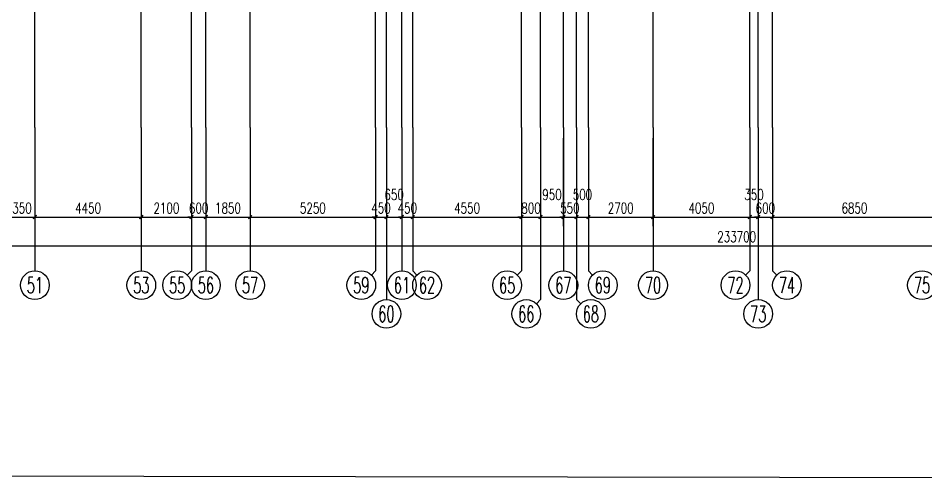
# Model space of a CAD drawing. Extents: x 369444 to 684549, y -549309 to 575337.
# Drawn here: x 467325 to 505285, y 44667 to 63930 of the extents above; entities that cross this region are included whole.
import ezdxf
from ezdxf.enums import TextEntityAlignment as Align

# ---------------------------------------------------------------- set-up
doc = ezdxf.new("R2010")
doc.units = 0
doc.header["$LTSCALE"] = 1000
doc.header["$MEASUREMENT"] = 0
for name, color, linetype in [('AXIS', 3, 'Continuous'), ('AXIS_TEXT', 7, 'Continuous'), ('DOTE', 1, 'Continuous')]:
    doc.layers.add(name, color=color, linetype=linetype)
doc.layers.add('不要动图层', color=140, linetype='Continuous', plot=False)
doc.styles.add('_TCH_AXIS', font='COMPLEX', dxfattribs={"bigfont": 'GBCBIG'})
doc.styles.add('_TCH_DIM_T3', font='SIMPLEX', dxfattribs={"width": 0.705882, "bigfont": 'GBCBIG'})
doc.styles.add('COMPLEX', font='COMPLEX')
doc.dimstyles.new('_TCH_ARCH&&150', dxfattribs={"dimtxt": 446.25, "dimasz": 150, "dimexe": 375, "dimexo": 450, "dimgap": 150, "dimtad": 1, "dimdec": 0, "dimzin": 0, "dimdsep": 46, "dimtxsty": '_TCH_DIM_T3', "dimblk": 'ARCHTICK', "dimcen": 0.09, "dimclrt": 7, "dimazin": 2, "dimtfac": 1, "dimtdec": 0, "dimtix": 1, "dimtmove": 2, "dimatfit": 3, "dimfxl": 0, "dimtolj": 1, "dimtzin": 0, "dimarcsym": 0})

# ---------------------------------------------------------------- blocks, each defined once
blk = doc.blocks.new('_ArchTick')
at = {"color": 0, "linetype": 'ByBlock', "const_width": 0.4}
blk.add_lwpolyline([(-0.5, -0.5), (0.5, 0.5)], dxfattribs=at)
blk = doc.blocks.new('*D1247')
at = {"layer": 'AXIS', "color": 0, "lineweight": -2, "transparency": 16777216}
for p, q in [((466674, 58914), (466674, 55239)), ((468024, 58914), (468024, 55239)), ((466674, 55614), (466524, 55614)), ((466674, 55614), (468024, 55614)), ((468024, 55614), (468174, 55614))]:
    blk.add_line(p, q, dxfattribs=at)
at = {"layer": 'Defpoints', "color": 0, "transparency": 16777216}
for p in [(466674, 59364), (468024, 59364), (468024, 55614)]:
    blk.add_point(p, dxfattribs=at)
at = {"layer": 'AXIS', "color": 0, "lineweight": -2, "transparency": 16777216, "xscale": 150, "yscale": 150, "zscale": 150}
blk.add_blockref('_ArchTick', (466674, 55614), dxfattribs=at)
at = {"layer": 'AXIS', "color": 0, "lineweight": -2, "transparency": 16777216, "xscale": 150, "yscale": 150, "zscale": 150, "rotation": 180}
blk.add_blockref('_ArchTick', (468024, 55614), dxfattribs=at)
at = {"layer": 'AXIS', "color": 7, "lineweight": -2, "transparency": 16777216, "insert": (467349, 55987), "char_height": 446.2, "attachment_point": 5, "style": '_TCH_DIM_T3'}
blk.add_mtext('\\A1;1350', dxfattribs=at)
blk = doc.blocks.new('*D1248')
at = {"layer": 'AXIS', "color": 0, "lineweight": -2, "transparency": 16777216}
for p, q in [((468024, 58914), (468024, 55239)), ((472474, 58914), (472474, 55239)), ((468024, 55614), (472474, 55614))]:
    blk.add_line(p, q, dxfattribs=at)
at = {"layer": 'Defpoints', "color": 0, "transparency": 16777216}
for p in [(468024, 59364), (472474, 59364), (472474, 55614)]:
    blk.add_point(p, dxfattribs=at)
at = {"layer": 'AXIS', "color": 0, "lineweight": -2, "transparency": 16777216, "xscale": 150, "yscale": 150, "zscale": 150, "rotation": 180}
blk.add_blockref('_ArchTick', (468024, 55614), dxfattribs=at)
at = {"layer": 'AXIS', "color": 0, "lineweight": -2, "transparency": 16777216, "xscale": 150, "yscale": 150, "zscale": 150}
blk.add_blockref('_ArchTick', (472474, 55614), dxfattribs=at)
at = {"layer": 'AXIS', "color": 7, "lineweight": -2, "transparency": 16777216, "insert": (470249, 55987), "char_height": 446.2, "attachment_point": 5, "style": '_TCH_DIM_T3'}
blk.add_mtext('\\A1;4450', dxfattribs=at)
blk = doc.blocks.new('*D1249')
at = {"layer": 'AXIS', "color": 0, "lineweight": -2, "transparency": 16777216}
for p, q in [((472474, 58914), (472474, 55239)), ((474574, 58914), (474574, 55239)), ((472474, 55614), (474574, 55614))]:
    blk.add_line(p, q, dxfattribs=at)
at = {"layer": 'Defpoints', "color": 0, "transparency": 16777216}
for p in [(472474, 59364), (474574, 59364), (474574, 55614)]:
    blk.add_point(p, dxfattribs=at)
at = {"layer": 'AXIS', "color": 0, "lineweight": -2, "transparency": 16777216, "xscale": 150, "yscale": 150, "zscale": 150, "rotation": 180}
blk.add_blockref('_ArchTick', (472474, 55614), dxfattribs=at)
at = {"layer": 'AXIS', "color": 0, "lineweight": -2, "transparency": 16777216, "xscale": 150, "yscale": 150, "zscale": 150}
blk.add_blockref('_ArchTick', (474574, 55614), dxfattribs=at)
at = {"layer": 'AXIS', "color": 7, "lineweight": -2, "transparency": 16777216, "insert": (473524, 55987), "char_height": 446.2, "attachment_point": 5, "style": '_TCH_DIM_T3'}
blk.add_mtext('\\A1;2100', dxfattribs=at)
blk = doc.blocks.new('*D1250')
at = {"layer": 'AXIS', "color": 0, "lineweight": -2, "transparency": 16777216}
for p, q in [((474574, 58914), (474574, 55239)), ((475174, 58914), (475174, 55239)), ((474574, 55614), (474424, 55614)), ((474574, 55614), (475174, 55614)), ((475174, 55614), (475324, 55614))]:
    blk.add_line(p, q, dxfattribs=at)
at = {"layer": 'Defpoints', "color": 0, "transparency": 16777216}
for p in [(474574, 59364), (475174, 59364), (475174, 55614)]:
    blk.add_point(p, dxfattribs=at)
at = {"layer": 'AXIS', "color": 0, "lineweight": -2, "transparency": 16777216, "xscale": 150, "yscale": 150, "zscale": 150}
blk.add_blockref('_ArchTick', (474574, 55614), dxfattribs=at)
at = {"layer": 'AXIS', "color": 0, "lineweight": -2, "transparency": 16777216, "xscale": 150, "yscale": 150, "zscale": 150, "rotation": 180}
blk.add_blockref('_ArchTick', (475174, 55614), dxfattribs=at)
at = {"layer": 'AXIS', "color": 7, "lineweight": -2, "transparency": 16777216, "insert": (474874, 55987), "char_height": 446.2, "attachment_point": 5, "style": '_TCH_DIM_T3'}
blk.add_mtext('\\A1;600', dxfattribs=at)
blk = doc.blocks.new('*D1251')
at = {"layer": 'AXIS', "color": 0, "lineweight": -2, "transparency": 16777216}
for p, q in [((475174, 58914), (475174, 55239)), ((477024, 58914), (477024, 55239)), ((475174, 55614), (477024, 55614))]:
    blk.add_line(p, q, dxfattribs=at)
at = {"layer": 'Defpoints', "color": 0, "transparency": 16777216}
for p in [(475174, 59364), (477024, 59364), (477024, 55614)]:
    blk.add_point(p, dxfattribs=at)
at = {"layer": 'AXIS', "color": 0, "lineweight": -2, "transparency": 16777216, "xscale": 150, "yscale": 150, "zscale": 150, "rotation": 180}
blk.add_blockref('_ArchTick', (475174, 55614), dxfattribs=at)
at = {"layer": 'AXIS', "color": 0, "lineweight": -2, "transparency": 16777216, "xscale": 150, "yscale": 150, "zscale": 150}
blk.add_blockref('_ArchTick', (477024, 55614), dxfattribs=at)
at = {"layer": 'AXIS', "color": 7, "lineweight": -2, "transparency": 16777216, "insert": (476099, 55987), "char_height": 446.2, "attachment_point": 5, "style": '_TCH_DIM_T3'}
blk.add_mtext('\\A1;1850', dxfattribs=at)
blk = doc.blocks.new('*D1252')
at = {"layer": 'AXIS', "color": 0, "lineweight": -2, "transparency": 16777216}
for p, q in [((477024, 58914), (477024, 55239)), ((482274, 58914), (482274, 55239)), ((477024, 55614), (482274, 55614))]:
    blk.add_line(p, q, dxfattribs=at)
at = {"layer": 'Defpoints', "color": 0, "transparency": 16777216}
for p in [(477024, 59364), (482274, 59364), (482274, 55614)]:
    blk.add_point(p, dxfattribs=at)
at = {"layer": 'AXIS', "color": 0, "lineweight": -2, "transparency": 16777216, "xscale": 150, "yscale": 150, "zscale": 150, "rotation": 180}
blk.add_blockref('_ArchTick', (477024, 55614), dxfattribs=at)
at = {"layer": 'AXIS', "color": 0, "lineweight": -2, "transparency": 16777216, "xscale": 150, "yscale": 150, "zscale": 150}
blk.add_blockref('_ArchTick', (482274, 55614), dxfattribs=at)
at = {"layer": 'AXIS', "color": 7, "lineweight": -2, "transparency": 16777216, "insert": (479649, 55987), "char_height": 446.2, "attachment_point": 5, "style": '_TCH_DIM_T3'}
blk.add_mtext('\\A1;5250', dxfattribs=at)
blk = doc.blocks.new('*D1253')
at = {"layer": 'AXIS', "color": 0, "lineweight": -2, "transparency": 16777216}
for p, q in [((482274, 58914), (482274, 55239)), ((482724, 58914), (482724, 55239)), ((482274, 55614), (482124, 55614)), ((482274, 55614), (482724, 55614)), ((482724, 55614), (482874, 55614))]:
    blk.add_line(p, q, dxfattribs=at)
at = {"layer": 'Defpoints', "color": 0, "transparency": 16777216}
for p in [(482274, 59364), (482724, 59364), (482724, 55614)]:
    blk.add_point(p, dxfattribs=at)
at = {"layer": 'AXIS', "color": 0, "lineweight": -2, "transparency": 16777216, "xscale": 150, "yscale": 150, "zscale": 150}
blk.add_blockref('_ArchTick', (482274, 55614), dxfattribs=at)
at = {"layer": 'AXIS', "color": 0, "lineweight": -2, "transparency": 16777216, "xscale": 150, "yscale": 150, "zscale": 150, "rotation": 180}
blk.add_blockref('_ArchTick', (482724, 55614), dxfattribs=at)
at = {"layer": 'AXIS', "color": 7, "lineweight": -2, "transparency": 16777216, "insert": (482499, 55987), "char_height": 446.2, "attachment_point": 5, "style": '_TCH_DIM_T3'}
blk.add_mtext('\\A1;450', dxfattribs=at)
blk = doc.blocks.new('*D1254')
at = {"layer": 'AXIS', "color": 0, "lineweight": -2, "transparency": 16777216}
for p, q in [((482724, 58914), (482724, 55239)), ((483374, 58914), (483374, 55239)), ((482724, 55614), (483374, 55614))]:
    blk.add_line(p, q, dxfattribs=at)
at = {"layer": 'Defpoints', "color": 0, "transparency": 16777216}
for p in [(482724, 59364), (483374, 59364), (483374, 55614)]:
    blk.add_point(p, dxfattribs=at)
at = {"layer": 'AXIS', "color": 0, "lineweight": -2, "transparency": 16777216, "xscale": 150, "yscale": 150, "zscale": 150, "rotation": 180}
blk.add_blockref('_ArchTick', (482724, 55614), dxfattribs=at)
at = {"layer": 'AXIS', "color": 0, "lineweight": -2, "transparency": 16777216, "xscale": 150, "yscale": 150, "zscale": 150}
blk.add_blockref('_ArchTick', (483374, 55614), dxfattribs=at)
at = {"layer": 'AXIS', "color": 7, "lineweight": -2, "transparency": 16777216, "insert": (483049, 56552), "char_height": 446.2, "attachment_point": 5, "style": '_TCH_DIM_T3'}
blk.add_mtext('\\A1;650', dxfattribs=at)
blk = doc.blocks.new('*D1255')
at = {"layer": 'AXIS', "color": 0, "lineweight": -2, "transparency": 16777216}
for p, q in [((483374, 58914), (483374, 55239)), ((483824, 58914), (483824, 55239)), ((483374, 55614), (483224, 55614)), ((483374, 55614), (483824, 55614)), ((483824, 55614), (483974, 55614))]:
    blk.add_line(p, q, dxfattribs=at)
at = {"layer": 'Defpoints', "color": 0, "transparency": 16777216}
for p in [(483374, 59364), (483824, 59364), (483824, 55614)]:
    blk.add_point(p, dxfattribs=at)
at = {"layer": 'AXIS', "color": 0, "lineweight": -2, "transparency": 16777216, "xscale": 150, "yscale": 150, "zscale": 150}
blk.add_blockref('_ArchTick', (483374, 55614), dxfattribs=at)
at = {"layer": 'AXIS', "color": 0, "lineweight": -2, "transparency": 16777216, "xscale": 150, "yscale": 150, "zscale": 150, "rotation": 180}
blk.add_blockref('_ArchTick', (483824, 55614), dxfattribs=at)
at = {"layer": 'AXIS', "color": 7, "lineweight": -2, "transparency": 16777216, "insert": (483599, 55987), "char_height": 446.2, "attachment_point": 5, "style": '_TCH_DIM_T3'}
blk.add_mtext('\\A1;450', dxfattribs=at)
blk = doc.blocks.new('*D1256')
at = {"layer": 'AXIS', "color": 0, "lineweight": -2, "transparency": 16777216}
for p, q in [((483824, 58914), (483824, 55239)), ((488374, 58914), (488374, 55239)), ((483824, 55614), (488374, 55614))]:
    blk.add_line(p, q, dxfattribs=at)
at = {"layer": 'Defpoints', "color": 0, "transparency": 16777216}
for p in [(483824, 59364), (488374, 59364), (488374, 55614)]:
    blk.add_point(p, dxfattribs=at)
at = {"layer": 'AXIS', "color": 0, "lineweight": -2, "transparency": 16777216, "xscale": 150, "yscale": 150, "zscale": 150, "rotation": 180}
blk.add_blockref('_ArchTick', (483824, 55614), dxfattribs=at)
at = {"layer": 'AXIS', "color": 0, "lineweight": -2, "transparency": 16777216, "xscale": 150, "yscale": 150, "zscale": 150}
blk.add_blockref('_ArchTick', (488374, 55614), dxfattribs=at)
at = {"layer": 'AXIS', "color": 7, "lineweight": -2, "transparency": 16777216, "insert": (486099, 55987), "char_height": 446.2, "attachment_point": 5, "style": '_TCH_DIM_T3'}
blk.add_mtext('\\A1;4550', dxfattribs=at)
blk = doc.blocks.new('*D1257')
at = {"layer": 'AXIS', "color": 0, "lineweight": -2, "transparency": 16777216}
for p, q in [((488374, 58914), (488374, 55239)), ((489174, 58914), (489174, 55239)), ((488374, 55614), (488224, 55614)), ((488374, 55614), (489174, 55614)), ((489174, 55614), (489324, 55614))]:
    blk.add_line(p, q, dxfattribs=at)
at = {"layer": 'Defpoints', "color": 0, "transparency": 16777216}
for p in [(488374, 59364), (489174, 59364), (489174, 55614)]:
    blk.add_point(p, dxfattribs=at)
at = {"layer": 'AXIS', "color": 0, "lineweight": -2, "transparency": 16777216, "xscale": 150, "yscale": 150, "zscale": 150}
blk.add_blockref('_ArchTick', (488374, 55614), dxfattribs=at)
at = {"layer": 'AXIS', "color": 0, "lineweight": -2, "transparency": 16777216, "xscale": 150, "yscale": 150, "zscale": 150, "rotation": 180}
blk.add_blockref('_ArchTick', (489174, 55614), dxfattribs=at)
at = {"layer": 'AXIS', "color": 7, "lineweight": -2, "transparency": 16777216, "insert": (488774, 55987), "char_height": 446.2, "attachment_point": 5, "style": '_TCH_DIM_T3'}
blk.add_mtext('\\A1;800', dxfattribs=at)
blk = doc.blocks.new('*D1258')
at = {"layer": 'AXIS', "color": 0, "lineweight": -2, "transparency": 16777216}
for p, q in [((489174, 58914), (489174, 55239)), ((490124, 58914), (490124, 55239)), ((489174, 55614), (490124, 55614))]:
    blk.add_line(p, q, dxfattribs=at)
at = {"layer": 'Defpoints', "color": 0, "transparency": 16777216}
for p in [(489174, 59364), (490124, 59364), (490124, 55614)]:
    blk.add_point(p, dxfattribs=at)
at = {"layer": 'AXIS', "color": 0, "lineweight": -2, "transparency": 16777216, "xscale": 150, "yscale": 150, "zscale": 150, "rotation": 180}
blk.add_blockref('_ArchTick', (489174, 55614), dxfattribs=at)
at = {"layer": 'AXIS', "color": 0, "lineweight": -2, "transparency": 16777216, "xscale": 150, "yscale": 150, "zscale": 150}
blk.add_blockref('_ArchTick', (490124, 55614), dxfattribs=at)
at = {"layer": 'AXIS', "color": 7, "lineweight": -2, "transparency": 16777216, "insert": (489649, 56552), "char_height": 446.2, "attachment_point": 5, "style": '_TCH_DIM_T3'}
blk.add_mtext('\\A1;950', dxfattribs=at)
blk = doc.blocks.new('*D1259')
at = {"layer": 'AXIS', "color": 0, "lineweight": -2, "transparency": 16777216}
for p, q in [((490124, 58914), (490124, 55239)), ((490674, 58914), (490674, 55239)), ((490124, 55614), (489974, 55614)), ((490124, 55614), (490674, 55614)), ((490674, 55614), (490824, 55614))]:
    blk.add_line(p, q, dxfattribs=at)
at = {"layer": 'Defpoints', "color": 0, "transparency": 16777216}
for p in [(490124, 59364), (490674, 59364), (490674, 55614)]:
    blk.add_point(p, dxfattribs=at)
at = {"layer": 'AXIS', "color": 0, "lineweight": -2, "transparency": 16777216, "xscale": 150, "yscale": 150, "zscale": 150}
blk.add_blockref('_ArchTick', (490124, 55614), dxfattribs=at)
at = {"layer": 'AXIS', "color": 0, "lineweight": -2, "transparency": 16777216, "xscale": 150, "yscale": 150, "zscale": 150, "rotation": 180}
blk.add_blockref('_ArchTick', (490674, 55614), dxfattribs=at)
at = {"layer": 'AXIS', "color": 7, "lineweight": -2, "transparency": 16777216, "insert": (490399, 55987), "char_height": 446.2, "attachment_point": 5, "style": '_TCH_DIM_T3'}
blk.add_mtext('\\A1;550', dxfattribs=at)
blk = doc.blocks.new('*D1260')
at = {"layer": 'AXIS', "color": 0, "lineweight": -2, "transparency": 16777216}
for p, q in [((490674, 58914), (490674, 55239)), ((491174, 58914), (491174, 55239)), ((490674, 55614), (491174, 55614))]:
    blk.add_line(p, q, dxfattribs=at)
at = {"layer": 'Defpoints', "color": 0, "transparency": 16777216}
for p in [(490674, 59364), (491174, 59364), (491174, 55614)]:
    blk.add_point(p, dxfattribs=at)
at = {"layer": 'AXIS', "color": 0, "lineweight": -2, "transparency": 16777216, "xscale": 150, "yscale": 150, "zscale": 150, "rotation": 180}
blk.add_blockref('_ArchTick', (490674, 55614), dxfattribs=at)
at = {"layer": 'AXIS', "color": 0, "lineweight": -2, "transparency": 16777216, "xscale": 150, "yscale": 150, "zscale": 150}
blk.add_blockref('_ArchTick', (491174, 55614), dxfattribs=at)
at = {"layer": 'AXIS', "color": 7, "lineweight": -2, "transparency": 16777216, "insert": (490924, 56552), "char_height": 446.2, "attachment_point": 5, "style": '_TCH_DIM_T3'}
blk.add_mtext('\\A1;500', dxfattribs=at)
blk = doc.blocks.new('*D1261')
at = {"layer": 'AXIS', "color": 0, "lineweight": -2, "transparency": 16777216}
for p, q in [((491174, 58914), (491174, 55239)), ((493874, 58914), (493874, 55239)), ((491174, 55614), (493874, 55614))]:
    blk.add_line(p, q, dxfattribs=at)
at = {"layer": 'Defpoints', "color": 0, "transparency": 16777216}
for p in [(491174, 59364), (493874, 59364), (493874, 55614)]:
    blk.add_point(p, dxfattribs=at)
at = {"layer": 'AXIS', "color": 0, "lineweight": -2, "transparency": 16777216, "xscale": 150, "yscale": 150, "zscale": 150, "rotation": 180}
blk.add_blockref('_ArchTick', (491174, 55614), dxfattribs=at)
at = {"layer": 'AXIS', "color": 0, "lineweight": -2, "transparency": 16777216, "xscale": 150, "yscale": 150, "zscale": 150}
blk.add_blockref('_ArchTick', (493874, 55614), dxfattribs=at)
at = {"layer": 'AXIS', "color": 7, "lineweight": -2, "transparency": 16777216, "insert": (492524, 55987), "char_height": 446.2, "attachment_point": 5, "style": '_TCH_DIM_T3'}
blk.add_mtext('\\A1;2700', dxfattribs=at)
blk = doc.blocks.new('*D1262')
at = {"layer": 'AXIS', "color": 0, "lineweight": -2, "transparency": 16777216}
for p, q in [((493874, 58914), (493874, 55239)), ((497924, 58914), (497924, 55239)), ((493874, 55614), (497924, 55614))]:
    blk.add_line(p, q, dxfattribs=at)
at = {"layer": 'Defpoints', "color": 0, "transparency": 16777216}
for p in [(493874, 59364), (497924, 59364), (497924, 55614)]:
    blk.add_point(p, dxfattribs=at)
at = {"layer": 'AXIS', "color": 0, "lineweight": -2, "transparency": 16777216, "xscale": 150, "yscale": 150, "zscale": 150, "rotation": 180}
blk.add_blockref('_ArchTick', (493874, 55614), dxfattribs=at)
at = {"layer": 'AXIS', "color": 0, "lineweight": -2, "transparency": 16777216, "xscale": 150, "yscale": 150, "zscale": 150}
blk.add_blockref('_ArchTick', (497924, 55614), dxfattribs=at)
at = {"layer": 'AXIS', "color": 7, "lineweight": -2, "transparency": 16777216, "insert": (495899, 55987), "char_height": 446.2, "attachment_point": 5, "style": '_TCH_DIM_T3'}
blk.add_mtext('\\A1;4050', dxfattribs=at)
blk = doc.blocks.new('*D1263')
at = {"layer": 'AXIS', "color": 0, "lineweight": -2, "transparency": 16777216}
for p, q in [((497924, 58914), (497924, 55239)), ((498274, 58914), (498274, 55239)), ((497924, 55614), (498274, 55614))]:
    blk.add_line(p, q, dxfattribs=at)
at = {"layer": 'Defpoints', "color": 0, "transparency": 16777216}
for p in [(497924, 59364), (498274, 59364), (498274, 55614)]:
    blk.add_point(p, dxfattribs=at)
at = {"layer": 'AXIS', "color": 0, "lineweight": -2, "transparency": 16777216, "xscale": 150, "yscale": 150, "zscale": 150, "rotation": 180}
blk.add_blockref('_ArchTick', (497924, 55614), dxfattribs=at)
at = {"layer": 'AXIS', "color": 0, "lineweight": -2, "transparency": 16777216, "xscale": 150, "yscale": 150, "zscale": 150}
blk.add_blockref('_ArchTick', (498274, 55614), dxfattribs=at)
at = {"layer": 'AXIS', "color": 7, "lineweight": -2, "transparency": 16777216, "insert": (498099, 56552), "char_height": 446.2, "attachment_point": 5, "style": '_TCH_DIM_T3'}
blk.add_mtext('\\A1;350', dxfattribs=at)
blk = doc.blocks.new('*D1264')
at = {"layer": 'AXIS', "color": 0, "lineweight": -2, "transparency": 16777216}
for p, q in [((498274, 58914), (498274, 55239)), ((498874, 58914), (498874, 55239)), ((498274, 55614), (498124, 55614)), ((498274, 55614), (498874, 55614)), ((498874, 55614), (499024, 55614))]:
    blk.add_line(p, q, dxfattribs=at)
at = {"layer": 'Defpoints', "color": 0, "transparency": 16777216}
for p in [(498274, 59364), (498874, 59364), (498874, 55614)]:
    blk.add_point(p, dxfattribs=at)
at = {"layer": 'AXIS', "color": 0, "lineweight": -2, "transparency": 16777216, "xscale": 150, "yscale": 150, "zscale": 150}
blk.add_blockref('_ArchTick', (498274, 55614), dxfattribs=at)
at = {"layer": 'AXIS', "color": 0, "lineweight": -2, "transparency": 16777216, "xscale": 150, "yscale": 150, "zscale": 150, "rotation": 180}
blk.add_blockref('_ArchTick', (498874, 55614), dxfattribs=at)
at = {"layer": 'AXIS', "color": 7, "lineweight": -2, "transparency": 16777216, "insert": (498574, 55987), "char_height": 446.2, "attachment_point": 5, "style": '_TCH_DIM_T3'}
blk.add_mtext('\\A1;600', dxfattribs=at)
blk = doc.blocks.new('*D1265')
at = {"layer": 'AXIS', "color": 0, "lineweight": -2, "transparency": 16777216}
for p, q in [((498874, 58914), (498874, 55239)), ((505724, 58914), (505724, 55239)), ((498874, 55614), (505724, 55614))]:
    blk.add_line(p, q, dxfattribs=at)
at = {"layer": 'Defpoints', "color": 0, "transparency": 16777216}
for p in [(498874, 59364), (505724, 59364), (505724, 55614)]:
    blk.add_point(p, dxfattribs=at)
at = {"layer": 'AXIS', "color": 0, "lineweight": -2, "transparency": 16777216, "xscale": 150, "yscale": 150, "zscale": 150, "rotation": 180}
blk.add_blockref('_ArchTick', (498874, 55614), dxfattribs=at)
at = {"layer": 'AXIS', "color": 0, "lineweight": -2, "transparency": 16777216, "xscale": 150, "yscale": 150, "zscale": 150}
blk.add_blockref('_ArchTick', (505724, 55614), dxfattribs=at)
at = {"layer": 'AXIS', "color": 7, "lineweight": -2, "transparency": 16777216, "insert": (502299, 55987), "char_height": 446.2, "attachment_point": 5, "style": '_TCH_DIM_T3'}
blk.add_mtext('\\A1;6850', dxfattribs=at)
blk = doc.blocks.new('*D1301')
at = {"layer": 'AXIS', "color": 0, "lineweight": -2, "transparency": 16777216}
for p, q in [((380524, 58914), (380524, 54039)), ((614224, 58914), (614224, 54039)), ((380524, 54414), (614224, 54414))]:
    blk.add_line(p, q, dxfattribs=at)
at = {"layer": 'Defpoints', "color": 0, "transparency": 16777216}
for p in [(380524, 59364), (614224, 59364), (614224, 54414)]:
    blk.add_point(p, dxfattribs=at)
at = {"layer": 'AXIS', "color": 0, "lineweight": -2, "transparency": 16777216, "xscale": 150, "yscale": 150, "zscale": 150, "rotation": 180}
blk.add_blockref('_ArchTick', (380524, 54414), dxfattribs=at)
at = {"layer": 'AXIS', "color": 0, "lineweight": -2, "transparency": 16777216, "xscale": 150, "yscale": 150, "zscale": 150}
blk.add_blockref('_ArchTick', (614224, 54414), dxfattribs=at)
at = {"layer": 'AXIS', "color": 7, "lineweight": -2, "transparency": 16777216, "insert": (497374, 54787), "char_height": 446.2, "attachment_point": 5, "style": '_TCH_DIM_T3'}
blk.add_mtext('\\A1;233700', dxfattribs=at)
blk = doc.blocks.new('_AXISO')
blk.add_circle((0, 0), 0.5)
at = {"layer": 'AXIS_TEXT', "style": 'COMPLEX', "width": 1.041667}
blk.add_attdef('A', text='', height=0.56, dxfattribs=at).set_placement((-0.25, -0.28), (0.25, -0.28), align=Align.FIT)

msp = doc.modelspace()

# ---------------------------------------------------------------- linework, layer by layer
at = {"layer": 'AXIS'}
for p, q in [((468024.5, 59364.2), (468024.5, 53364.2)), ((472474.5, 59364.2), (472474.5, 53364.2)), ((474574.5, 59364.2), (474574.5, 53364.2)), ((475174.5, 59364.2), (475174.5, 53364.2)), ((477024.5, 59364.2), (477024.5, 53364.2)), ((482274.5, 59364.2), (482274.5, 53364.2)), ((482724.5, 59364.2), (482724.5, 52164.2)), ((483374.5, 59364.2), (483374.5, 53364.2)), ((483824.5, 59364.2), (483824.5, 53364.2)), ((488374.5, 59364.2), (488374.5, 53364.2)), ((489174.5, 59364.2), (489174.5, 52164.2)), ((490124.5, 59364.2), (490124.5, 53364.2)), ((490674.5, 59364.2), (490674.5, 52164.2)), ((491174.5, 59364.2), (491174.5, 53364.2)), ((493874.5, 59364.2), (493874.5, 53364.2)), ((497924.5, 59364.2), (497924.5, 53364.2)), ((498274.5, 59364.2), (498274.5, 52164.2)), ((498874.5, 59364.2), (498874.5, 53364.2)), ((474398.7, 53188.5), (474574.5, 53364.2)), ((482098.7, 53188.5), (482274.5, 53364.2)), ((484000.2, 53188.5), (483824.5, 53364.2)), ((488198.7, 53188.5), (488374.5, 53364.2)), ((491350.2, 53188.5), (491174.5, 53364.2)), ((497748.7, 53188.5), (497924.5, 53364.2)), ((499050.2, 53188.5), (498874.5, 53364.2)), ((488998.7, 51988.5), (489174.5, 52164.2)), ((490850.2, 51988.5), (490674.5, 52164.2))]:
    msp.add_line(p, q, dxfattribs=at)
at = {"layer": 'DOTE', "color": 8}
for p, q in [((474574.5, 59364.2), (474574.5, 476704.8)), ((475174.5, 59364.2), (475174.5, 476704.8)), ((482274.5, 59364.2), (482274.5, 476704.8)), ((483374.5, 59364.2), (483374.5, 476704.8)), ((489174.5, 59364.2), (489174.5, 476704.8)), ((490124.5, 59364.2), (490124.5, 476704.8)), ((490674.5, 59364.2), (490674.5, 476704.8)), ((491174.5, 59364.2), (491174.5, 476704.8)), ((497924.5, 59364.2), (497924.5, 476704.8)), ((498874.5, 59364.2), (498874.5, 476704.8)), ((468024.5, 59364.2), (468024.5, 261807)), ((472474.5, 59364.2), (472474.5, 261807)), ((477024.5, 59364.2), (477024.5, 261807)), ((482724.5, 59364.2), (482724.5, 261807)), ((483824.5, 59364.2), (483824.5, 261807)), ((488374.5, 59364.2), (488374.5, 261807)), ((493874.5, 59364.2), (493874.5, 261807)), ((498274.5, 59364.2), (498274.5, 261807))]:
    msp.add_line(p, q, dxfattribs=at)
at = {"layer": '不要动图层'}
msp.add_lwpolyline([(374141.4, 480401.6), (608632.4, 480035.6), (630599.4, 458002.6), (630103.6, 140971.4), (534606.6, 140971.5), (534606.6, 44667.5), (383961.4, 44901.6), (384134.4, 155731.6), (384114.4, 173450.6), (374190.4, 173466.6), (373839.4, 234426.6), (373748.4, 250410.6), (374011.4, 393904.6)], close=True, dxfattribs=at)

# ---------------------------------------------------------------- block references
at = {"layer": 'AXIS', "lineweight": -2}
ref = msp.add_blockref('_AXISO', (468024.5, 52764.2), dxfattribs=dict(at, xscale=1200, yscale=1200, zscale=1200))
ref.add_attrib('A', '51', dxfattribs={"layer": 'AXIS_TEXT', "lineweight": -2, "ltscale": 6, "height": 678.82, "style": '_TCH_AXIS', "width": 0.724138}).set_placement((467685.1, 52424.8), (468363.9, 52424.8), align=Align.FIT)
ref = msp.add_blockref('_AXISO', (472474.5, 52764.2), dxfattribs=dict(at, xscale=1200, yscale=1200, zscale=1200))
ref.add_attrib('A', '53', dxfattribs={"layer": 'AXIS_TEXT', "lineweight": -2, "ltscale": 6, "height": 678.82, "style": '_TCH_AXIS', "width": 0.617647}).set_placement((472135.1, 52424.8), (472813.9, 52424.8), align=Align.FIT)
ref = msp.add_blockref('_AXISO', (473974.5, 52764.2), dxfattribs=dict(at, xscale=1200, yscale=1200, zscale=1200))
ref.add_attrib('A', '55', dxfattribs={"layer": 'AXIS_TEXT', "lineweight": -2, "ltscale": 6, "height": 678.82, "style": '_TCH_AXIS', "width": 0.617647}).set_placement((473635.1, 52424.8), (474313.9, 52424.8), align=Align.FIT)
ref = msp.add_blockref('_AXISO', (475174.5, 52764.2), dxfattribs=dict(at, xscale=1200, yscale=1200, zscale=1200))
ref.add_attrib('A', '56', dxfattribs={"layer": 'AXIS_TEXT', "lineweight": -2, "ltscale": 6, "height": 678.82, "style": '_TCH_AXIS', "width": 0.617647}).set_placement((474835.1, 52424.8), (475513.9, 52424.8), align=Align.FIT)
ref = msp.add_blockref('_AXISO', (477024.5, 52764.2), dxfattribs=dict(at, xscale=1200, yscale=1200, zscale=1200))
ref.add_attrib('A', '57', dxfattribs={"layer": 'AXIS_TEXT', "lineweight": -2, "ltscale": 6, "height": 678.82, "style": '_TCH_AXIS', "width": 0.617647}).set_placement((476685.1, 52424.8), (477363.9, 52424.8), align=Align.FIT)
ref = msp.add_blockref('_AXISO', (481674.5, 52764.2), dxfattribs=dict(at, xscale=1200, yscale=1200, zscale=1200))
ref.add_attrib('A', '59', dxfattribs={"layer": 'AXIS_TEXT', "lineweight": -2, "ltscale": 6, "height": 678.82, "style": '_TCH_AXIS', "width": 0.617647}).set_placement((481335.1, 52424.8), (482013.9, 52424.8), align=Align.FIT)
ref = msp.add_blockref('_AXISO', (483374.5, 52764.2), dxfattribs=dict(at, xscale=1200, yscale=1200, zscale=1200))
ref.add_attrib('A', '61', dxfattribs={"layer": 'AXIS_TEXT', "lineweight": -2, "ltscale": 6, "height": 678.82, "style": '_TCH_AXIS', "width": 0.724138}).set_placement((483035.1, 52424.8), (483713.9, 52424.8), align=Align.FIT)
ref = msp.add_blockref('_AXISO', (484424.5, 52764.2), dxfattribs=dict(at, xscale=1200, yscale=1200, zscale=1200))
ref.add_attrib('A', '62', dxfattribs={"layer": 'AXIS_TEXT', "lineweight": -2, "ltscale": 6, "height": 678.82, "style": '_TCH_AXIS', "width": 0.617647}).set_placement((484085.1, 52424.8), (484763.9, 52424.8), align=Align.FIT)
ref = msp.add_blockref('_AXISO', (487774.5, 52764.2), dxfattribs=dict(at, xscale=1200, yscale=1200, zscale=1200))
ref.add_attrib('A', '65', dxfattribs={"layer": 'AXIS_TEXT', "lineweight": -2, "ltscale": 6, "height": 678.82, "style": '_TCH_AXIS', "width": 0.617647}).set_placement((487435.1, 52424.8), (488113.9, 52424.8), align=Align.FIT)
ref = msp.add_blockref('_AXISO', (490124.5, 52764.2), dxfattribs=dict(at, xscale=1200, yscale=1200, zscale=1200))
ref.add_attrib('A', '67', dxfattribs={"layer": 'AXIS_TEXT', "lineweight": -2, "ltscale": 6, "height": 678.82, "style": '_TCH_AXIS', "width": 0.617647}).set_placement((489785.1, 52424.8), (490463.9, 52424.8), align=Align.FIT)
ref = msp.add_blockref('_AXISO', (491774.5, 52764.2), dxfattribs=dict(at, xscale=1200, yscale=1200, zscale=1200))
ref.add_attrib('A', '69', dxfattribs={"layer": 'AXIS_TEXT', "lineweight": -2, "ltscale": 6, "height": 678.82, "style": '_TCH_AXIS', "width": 0.617647}).set_placement((491435.1, 52424.8), (492113.9, 52424.8), align=Align.FIT)
ref = msp.add_blockref('_AXISO', (493874.5, 52764.2), dxfattribs=dict(at, xscale=1200, yscale=1200, zscale=1200))
ref.add_attrib('A', '70', dxfattribs={"layer": 'AXIS_TEXT', "lineweight": -2, "ltscale": 6, "height": 678.82, "style": '_TCH_AXIS', "width": 0.617647}).set_placement((493535.1, 52424.8), (494213.9, 52424.8), align=Align.FIT)
ref = msp.add_blockref('_AXISO', (497324.5, 52764.2), dxfattribs=dict(at, xscale=1200, yscale=1200, zscale=1200))
ref.add_attrib('A', '72', dxfattribs={"layer": 'AXIS_TEXT', "lineweight": -2, "ltscale": 6, "height": 678.82, "style": '_TCH_AXIS', "width": 0.617647}).set_placement((496985.1, 52424.8), (497663.9, 52424.8), align=Align.FIT)
ref = msp.add_blockref('_AXISO', (499474.5, 52764.2), dxfattribs=dict(at, xscale=1200, yscale=1200, zscale=1200))
ref.add_attrib('A', '74', dxfattribs={"layer": 'AXIS_TEXT', "lineweight": -2, "ltscale": 6, "height": 678.82, "style": '_TCH_AXIS', "width": 0.583333}).set_placement((499135.1, 52424.8), (499813.9, 52424.8), align=Align.FIT)
ref = msp.add_blockref('_AXISO', (505124.5, 52764.2), dxfattribs=dict(at, xscale=1200, yscale=1200, zscale=1200))
ref.add_attrib('A', '75', dxfattribs={"layer": 'AXIS_TEXT', "lineweight": -2, "ltscale": 6, "height": 678.82, "style": '_TCH_AXIS', "width": 0.617647}).set_placement((504785.1, 52424.8), (505463.9, 52424.8), align=Align.FIT)
ref = msp.add_blockref('_AXISO', (482724.5, 51564.2), dxfattribs=dict(at, xscale=1200, yscale=1200, zscale=1200))
ref.add_attrib('A', '60', dxfattribs={"layer": 'AXIS_TEXT', "lineweight": -2, "ltscale": 6, "height": 678.82, "style": '_TCH_AXIS', "width": 0.617647}).set_placement((482385.1, 51224.8), (483063.9, 51224.8), align=Align.FIT)
ref = msp.add_blockref('_AXISO', (488574.5, 51564.2), dxfattribs=dict(at, xscale=1200, yscale=1200, zscale=1200))
ref.add_attrib('A', '66', dxfattribs={"layer": 'AXIS_TEXT', "lineweight": -2, "ltscale": 6, "height": 678.82, "style": '_TCH_AXIS', "width": 0.617647}).set_placement((488235.1, 51224.8), (488913.9, 51224.8), align=Align.FIT)
ref = msp.add_blockref('_AXISO', (491274.5, 51564.2), dxfattribs=dict(at, xscale=1200, yscale=1200, zscale=1200))
ref.add_attrib('A', '68', dxfattribs={"layer": 'AXIS_TEXT', "lineweight": -2, "ltscale": 6, "height": 678.82, "style": '_TCH_AXIS', "width": 0.617647}).set_placement((490935.1, 51224.8), (491613.9, 51224.8), align=Align.FIT)
ref = msp.add_blockref('_AXISO', (498274.5, 51564.2), dxfattribs=dict(at, xscale=1200, yscale=1200, zscale=1200))
ref.add_attrib('A', '73', dxfattribs={"layer": 'AXIS_TEXT', "lineweight": -2, "ltscale": 6, "height": 678.82, "style": '_TCH_AXIS', "width": 0.617647}).set_placement((497935.1, 51224.8), (498613.9, 51224.8), align=Align.FIT)

# ---------------------------------------------------------------- dimensions: what is measured, and where the dimension line sits
for p1, p2, distance, text, picture, middle in [((380524.5, 59364.2), (614224.5, 59364.2), -4950, '233700', '*D1301', (497374.5, 54787.4)), ((466674.5, 59364.2), (468024.5, 59364.2), -3750, '1350', '*D1247', (467349.5, 55987.4)), ((468024.5, 59364.2), (472474.5, 59364.2), -3750, '4450', '*D1248', (470249.5, 55987.4)), ((472474.5, 59364.2), (474574.5, 59364.2), -3750, '2100', '*D1249', (473524.5, 55987.4)), ((474574.5, 59364.2), (475174.5, 59364.2), -3750, '600', '*D1250', (474874.5, 55987.4)), ((475174.5, 59364.2), (477024.5, 59364.2), -3750, '1850', '*D1251', (476099.5, 55987.4)), ((477024.5, 59364.2), (482274.5, 59364.2), -3750, '5250', '*D1252', (479649.5, 55987.4)), ((482274.5, 59364.2), (482724.5, 59364.2), -3750, '450', '*D1253', (482499.5, 55987.4)), ((483374.5, 59364.2), (483824.5, 59364.2), -3750, '450', '*D1255', (483599.5, 55987.4)), ((483824.5, 59364.2), (488374.5, 59364.2), -3750, '4550', '*D1256', (486099.5, 55987.4)), ((488374.5, 59364.2), (489174.5, 59364.2), -3750, '800', '*D1257', (488774.5, 55987.4)), ((490124.5, 59364.2), (490674.5, 59364.2), -3750, '550', '*D1259', (490399.5, 55987.4)), ((491174.5, 59364.2), (493874.5, 59364.2), -3750, '2700', '*D1261', (492524.5, 55987.4)), ((493874.5, 59364.2), (497924.5, 59364.2), -3750, '4050', '*D1262', (495899.5, 55987.4)), ((498274.5, 59364.2), (498874.5, 59364.2), -3750, '600', '*D1264', (498574.5, 55987.4)), ((498874.5, 59364.2), (505724.5, 59364.2), -3750, '6850', '*D1265', (502299.5, 55987.4))]:
    dim = msp.add_aligned_dim(p1=p1, p2=p2, distance=distance, text=text, dimstyle='_TCH_ARCH&&150', dxfattribs=at)
    dim.commit()
    dim.dimension.update_dxf_attribs({"geometry": picture, "text_midpoint": middle})
for base, p1, p2, text, picture, middle in [((483374.5, 55614.2), (482724.5, 59364.2), (483374.5, 59364.2), '650', '*D1254', (483049.5, 56551.7)), ((490124.5, 55614.2), (489174.5, 59364.2), (490124.5, 59364.2), '950', '*D1258', (489649.5, 56551.7)), ((491174.5, 55614.2), (490674.5, 59364.2), (491174.5, 59364.2), '500', '*D1260', (490924.5, 56551.7)), ((498274.5, 55614.2), (497924.5, 59364.2), (498274.5, 59364.2), '350', '*D1263', (498099.5, 56551.7))]:
    dim = msp.add_linear_dim(base=base, p1=p1, p2=p2, angle=0, text=text, dimstyle='_TCH_ARCH&&150', dxfattribs=at)
    dim.commit()
    dim.dimension.update_dxf_attribs({"geometry": picture, "text_midpoint": middle, "dimtype": 161})

doc.saveas('drawing.dxf')
